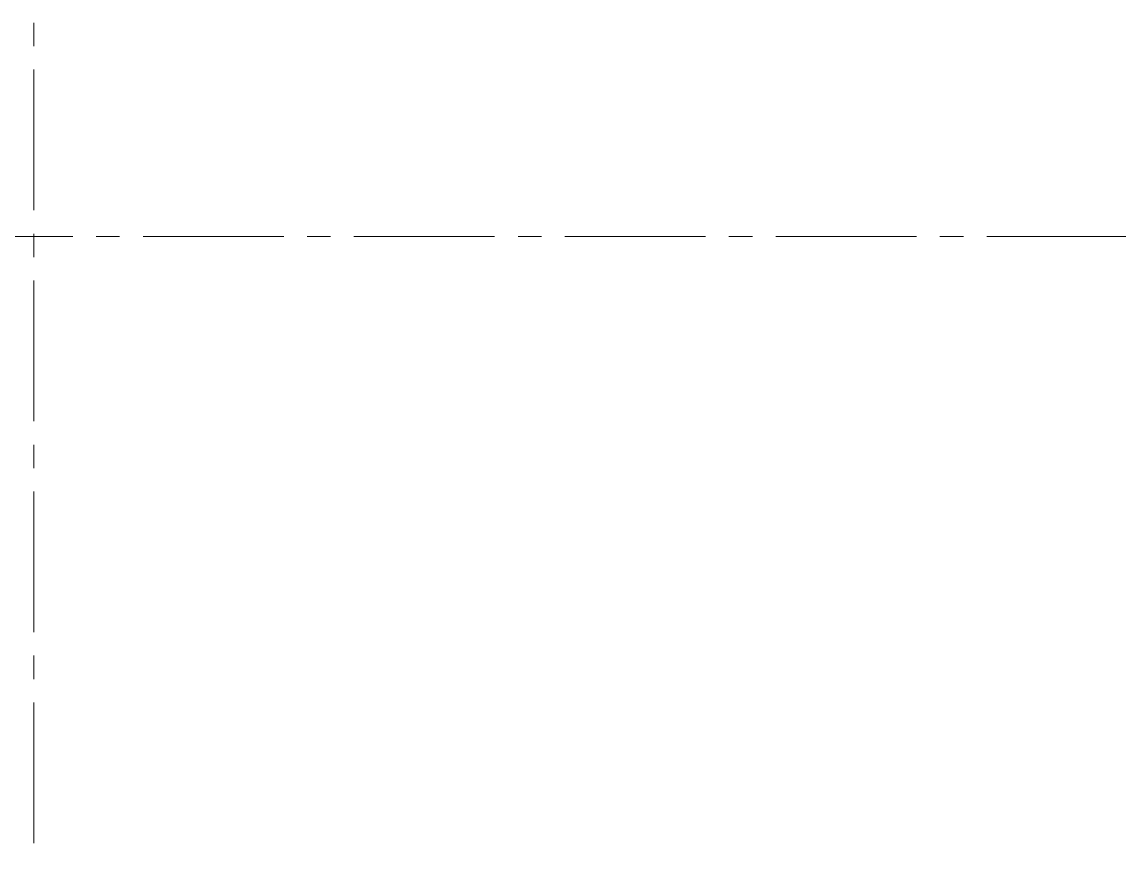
# Model space of a CAD drawing. Header units: millimetres. Extents: x 163705 to 1616509, y 81827 to 302547.
# Drawn here: x 1286919 to 1288405, y 142233 to 143350 of the extents above; entities that cross this region are included whole.
import ezdxf

# ---------------------------------------------------------------- set-up
doc = ezdxf.new("R2010")
doc.units = ezdxf.units.MM
doc.header["$LTSCALE"] = 10
doc.linetypes.add('CENTER2', pattern=[28.575000000000003, 19.05, -3.175, 3.175, -3.175])
doc.layers.add('1-中心线', color=1, linetype='CENTER2', lineweight=0)

msp = doc.modelspace()

# ---------------------------------------------------------------- linework, layer by layer
at = {"layer": '1-中心线'}
for p, q in [((1286934.896026936, 151286.6532580949), (1286934.896026936, 142232.6102088764)), ((1247935.245692707, 143059.6317333492), (1299945.170868429, 143059.6317333492))]:
    msp.add_line(p, q, dxfattribs=at)

doc.saveas('drawing.dxf')
